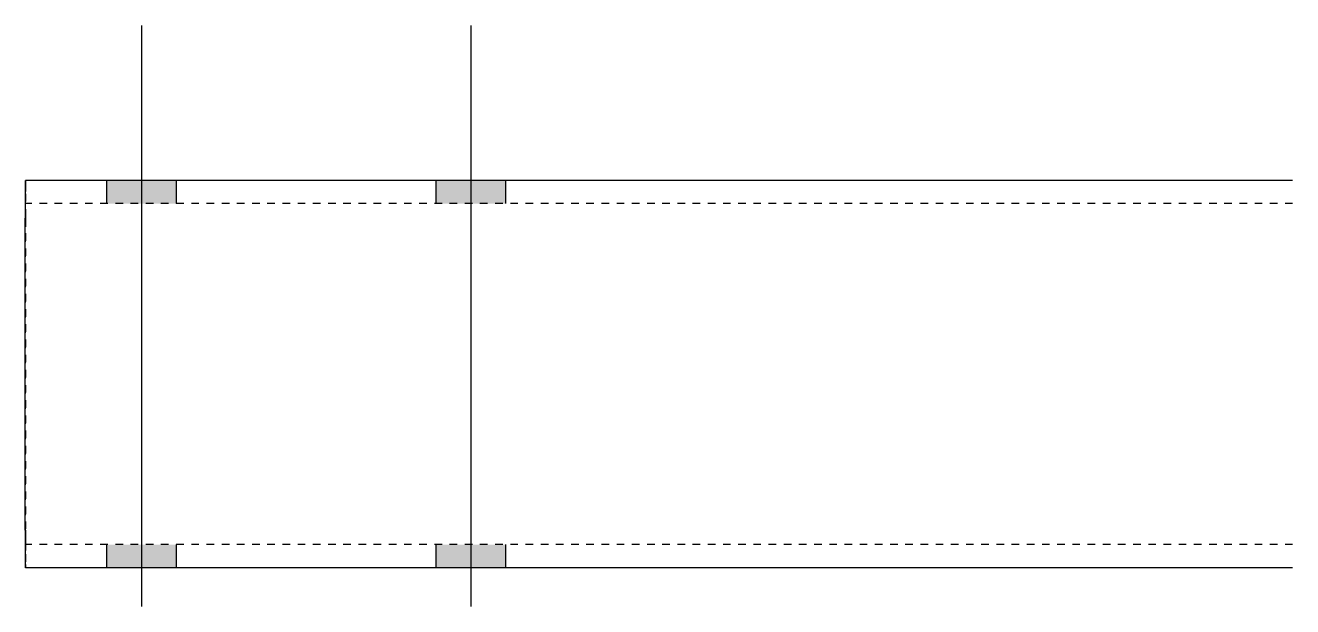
# Model space of a CAD drawing. Header units: millimetres. Extents: x 4 to 15352, y 4 to 217.
# Drawn here: x 10562.1 to 10889.1, y 6 to 156 of the extents above; entities that cross this region are included whole.
import ezdxf

# ---------------------------------------------------------------- set-up
doc = ezdxf.new("R2010")
doc.units = ezdxf.units.MM
doc.linetypes.add('DXK_LINE_DOT2', pattern=[3.9198, 1.9599, -1.9599])
doc.layers.add('STÅL', color=7, linetype='Continuous')

msp = doc.modelspace()

# ---------------------------------------------------------------- hatches: boundary and pattern name
at = {"layer": 'STÅL', "linetype": 'Continuous'}
for points in [[(10583.14, 110), (10601.14, 110), (10601.14, 116), (10583.14, 116)], [(10583.14, 110), (10601.14, 110), (10601.14, 116), (10583.14, 116)], [(10668.14, 110), (10686.14, 110), (10686.14, 116), (10668.14, 116)], [(10668.14, 110), (10686.14, 110), (10686.14, 116), (10668.14, 116)], [(10583.14, 16), (10601.14, 16), (10601.14, 22), (10583.14, 22)], [(10583.14, 16), (10601.14, 16), (10601.14, 22), (10583.14, 22)], [(10668.14, 16), (10686.14, 16), (10686.14, 22), (10668.14, 22)], [(10668.14, 16), (10686.14, 16), (10686.14, 22), (10668.14, 22)]]:
    msp.add_hatch(color=3, dxfattribs=at).paths.add_polyline_path(points)

# ---------------------------------------------------------------- linework, layer by layer
at = {"layer": 'STÅL', "color": 3, "linetype": 'Continuous'}
for p, q in [((10592.14, 6), (10592.14, 156)), ((10592.14, 6), (10592.14, 156)), ((10677.14, 6), (10677.14, 156)), ((10677.14, 6), (10677.14, 156)), ((10583.14, 110), (10583.14, 116)), ((10583.14, 110), (10583.14, 116)), ((10601.14, 110), (10601.14, 116)), ((10601.14, 110), (10601.14, 116)), ((10668.14, 110), (10668.14, 116)), ((10668.14, 110), (10668.14, 116)), ((10686.14, 110), (10686.14, 116)), ((10686.14, 110), (10686.14, 116)), ((10583.14, 16), (10583.14, 22)), ((10583.14, 16), (10583.14, 22)), ((10601.14, 16), (10601.14, 22)), ((10601.14, 16), (10601.14, 22)), ((10668.14, 16), (10668.14, 22)), ((10668.14, 16), (10668.14, 22)), ((10686.14, 16), (10686.14, 22)), ((10686.14, 16), (10686.14, 22))]:
    msp.add_line(p, q, dxfattribs=at)
at = {"layer": 'STÅL', "color": 2, "linetype": 'Continuous'}
for p, q in [((10889.14, 116), (10562.12, 116)), ((10562.12, 115.09), (10562.12, 116)), ((10562.12, 112.49), (10562.12, 115.09)), ((10562.12, 108.59), (10562.12, 112.49)), ((10562.11, 104), (10562.12, 108.59)), ((10562.11, 28), (10562.11, 104)), ((10562.12, 23.41), (10562.11, 28)), ((10562.12, 19.51), (10562.12, 23.41)), ((10562.12, 16.91), (10562.12, 19.51)), ((10562.12, 16), (10562.12, 16.91)), ((10889.14, 16), (10562.12, 16))]:
    msp.add_line(p, q, dxfattribs=at)
at = {"layer": 'STÅL', "color": 7, "linetype": 'DXK_LINE_DOT2'}
for p, q in [((10562.12, 116), (10562.14, 116)), ((10562.14, 116), (10562.14, 115.09)), ((10562.14, 115.09), (10562.14, 112.49)), ((10562.14, 112.49), (10562.14, 108.24)), ((10562.12, 110), (10562.14, 110)), ((10562.12, 109.54), (10562.12, 110)), ((10562.12, 108.59), (10562.12, 109.54)), ((10562.12, 108.24), (10562.12, 108.59)), ((10562.12, 106.3), (10562.12, 108.24)), ((10889.14, 110), (10562.14, 110)), ((10562.14, 109.54), (10562.14, 110)), ((10562.14, 108.59), (10562.14, 109.54)), ((10562.14, 106.3), (10562.14, 108.59)), ((10562.14, 108.24), (10562.14, 104)), ((10562.12, 106.3), (10562.12, 28)), ((10562.14, 106.3), (10562.14, 28)), ((10562.14, 25.7), (10562.14, 104)), ((10562.12, 28), (10562.12, 25.7)), ((10562.14, 25.7), (10562.14, 28)), ((10562.12, 25.7), (10562.12, 23.76)), ((10562.12, 23.76), (10562.12, 22.46)), ((10562.14, 23.76), (10562.14, 25.7)), ((10562.14, 25.7), (10562.14, 22.46)), ((10562.14, 22.46), (10562.14, 23.76)), ((10562.12, 22.46), (10562.12, 22)), ((10562.12, 22), (10562.14, 22)), ((10562.14, 22), (10562.14, 22.46)), ((10562.14, 22.46), (10562.14, 19.51)), ((10889.14, 22), (10562.14, 22)), ((10562.14, 19.51), (10562.14, 16.91)), ((10562.14, 16.91), (10562.14, 16)), ((10562.12, 16), (10562.14, 16))]:
    msp.add_line(p, q, dxfattribs=at)

doc.saveas('drawing.dxf')
